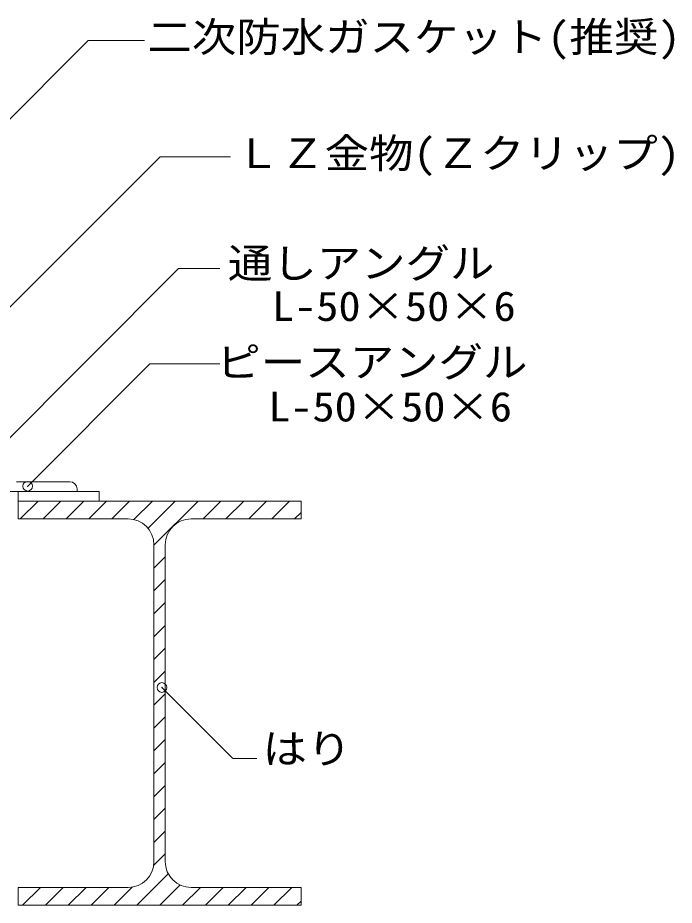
# Model space of a CAD drawing. Units: millimetres on the paper, enlarged 4 times, with parts at other scales. Extents: x -765 to 775, y -516 to 524.
# Drawn here: x -540.7 to -378.2, y -305.4 to -85.8 of the extents above; entities that cross this region are included whole.
import ezdxf
from ezdxf.enums import TextEntityAlignment as Align

# ---------------------------------------------------------------- set-up
doc = ezdxf.new("R2010")
doc.units = ezdxf.units.MM
doc.header["$LTSCALE"] = 4
doc.header["$PDMODE"] = 32
doc.header["$PDSIZE"] = 2.4
for name, color, linetype, lineweight in [('0-1_躯体', 7, 'Continuous', 18), ('0-3_鋼材', 3, 'Continuous', 18), ('0-9_部材名・寸法', 7, 'Continuous', 18)]:
    doc.layers.add(name, color=color, linetype=linetype, lineweight=lineweight)
doc.styles.add('ＭＳ ゴシック', font='')
doc.styles.get('ＭＳ ゴシック').set_extended_font_data('MS Gothic')

msp = doc.modelspace()

# ---------------------------------------------------------------- linework, layer by layer
at = {"layer": '0-1_躯体', "color": 3}
for p, q in [((-540.546, -205.371), (-540.546, -209.771)), ((-540.546, -205.371), (-470.546, -205.371)), ((-470.546, -205.371), (-470.546, -209.771)), ((-513.346, -209.771), (-540.546, -209.771)), ((-497.746, -209.771), (-470.546, -209.771)), ((-506.946, -294.571), (-506.946, -216.171)), ((-504.146, -294.571), (-504.146, -216.171)), ((-540.546, -300.971), (-540.546, -305.371)), ((-513.346, -300.971), (-540.546, -300.971)), ((-497.746, -300.971), (-470.546, -300.971)), ((-470.546, -300.971), (-470.546, -305.371)), ((-540.546, -305.371), (-470.546, -305.371))]:
    msp.add_line(p, q, dxfattribs=at)
at = {"layer": '0-1_躯体'}
for p, q in [((-540.03, -209.771), (-535.63, -205.371)), ((-534.373, -209.771), (-529.973, -205.371)), ((-528.716, -209.771), (-524.316, -205.371)), ((-523.059, -209.771), (-518.659, -205.371)), ((-517.402, -209.771), (-513.002, -205.371)), ((-511.909, -209.934), (-507.345, -205.371)), ((-508.412, -212.094), (-501.688, -205.371)), ((-506.946, -216.285), (-496.032, -205.371)), ((-494.775, -209.771), (-490.375, -205.371)), ((-489.118, -209.771), (-484.718, -205.371)), ((-483.461, -209.771), (-479.061, -205.371)), ((-477.804, -209.771), (-473.404, -205.371)), ((-472.148, -209.771), (-470.546, -208.169)), ((-506.946, -221.942), (-504.146, -219.142)), ((-506.946, -227.599), (-504.146, -224.799)), ((-506.946, -233.256), (-504.146, -230.456)), ((-506.946, -238.912), (-504.146, -236.112)), ((-506.946, -244.569), (-504.146, -241.769)), ((-506.946, -250.226), (-504.146, -247.426)), ((-506.946, -255.883), (-504.146, -253.083)), ((-506.946, -261.54), (-504.146, -258.74)), ((-506.946, -267.197), (-504.146, -264.397)), ((-506.946, -272.854), (-504.146, -270.054)), ((-506.946, -278.51), (-504.146, -275.71)), ((-506.946, -284.167), (-504.146, -281.367)), ((-506.946, -289.824), (-504.146, -287.024)), ((-507.022, -295.557), (-504.146, -292.681)), ((-511.179, -305.371), (-503.392, -297.584)), ((-505.522, -305.371), (-500.499, -300.348)), ((-539.463, -305.371), (-535.063, -300.971)), ((-533.807, -305.371), (-529.406, -300.971)), ((-528.15, -305.371), (-523.749, -300.971)), ((-522.493, -305.371), (-518.093, -300.971)), ((-516.836, -305.371), (-512.359, -300.894)), ((-499.865, -305.371), (-495.465, -300.971)), ((-494.208, -305.371), (-489.808, -300.971)), ((-488.551, -305.371), (-484.152, -300.971)), ((-482.895, -305.371), (-478.495, -300.971)), ((-477.238, -305.371), (-472.838, -300.971)), ((-471.581, -305.371), (-470.546, -304.336))]:
    msp.add_line(p, q, dxfattribs=at)
at = {"layer": '0-1_躯体', "color": 3}
for centre, start, end in [((-513.346, -216.171), 0, 90), ((-497.746, -216.171), 90, 180), ((-513.346, -294.571), 270, 0), ((-497.746, -294.571), 180, 270)]:
    msp.add_arc(centre, 6.4, start, end, dxfattribs=at)
at = {"layer": '0-3_鋼材'}
for p, q in [((-540.986, -200.571), (-527.786, -200.571)), ((-540.546, -202.971), (-520.546, -202.971)), ((-540.546, -205.371), (-540.546, -202.971))]:
    msp.add_line(p, q, dxfattribs=at)
for points in [[(-525.986, -202.371), (-525.986, -202.971), (-545.986, -202.971)], [(-540.546, -205.371), (-520.546, -205.371), (-520.546, -202.971)]]:
    msp.add_lwpolyline(points, dxfattribs=at)
msp.add_arc((-527.786, -202.371), 1.8, 0, 90, dxfattribs=at)
at = {"layer": '0-9_部材名・寸法'}
for p, q in [((-555.164, -123.34), (-523.228, -91.404)), ((-523.228, -91.404), (-509.256, -91.404)), ((-505.432, -120.168), (-548.582, -163.319)), ((-505.432, -120.168), (-488.028, -120.168)), ((-546.854, -193.799), (-500.862, -147.808)), ((-500.862, -147.808), (-490.643, -147.808)), ((-538.204, -201.677), (-507.958, -171.432)), ((-507.958, -171.432), (-490.643, -171.432)), ((-504.987, -251.489), (-487.436, -269.041)), ((-487.366, -269.041), (-481.455, -269.041))]:
    msp.add_line(p, q, dxfattribs=at)
for p in [(-538.204, -201.677), (-504.987, -251.489)]:
    msp.add_point(p, dxfattribs=at)

# ---------------------------------------------------------------- texts
at = {"layer": '0-9_部材名・寸法', "style": 'ＭＳ ゴシック', "width": 1.1}
for s, p in [('二次防水ガスケット(推奨)', (-508.575, -96.383)), ('ＬＺ金物(Ｚクリップ)', (-486.708, -125.178)), ('通しアングル', (-488.668, -152.369)), ('L-50×50×6', (-477.739, -162.993)), ('ピースアングル', (-491.504, -176.841)), ('L-50×50×6', (-478.683, -187.857)), ('はり', (-480.062, -272.497))]:
    msp.add_text(s, height=7.331, dxfattribs=at).set_placement(p, align=Align.BOTTOM_LEFT)

doc.saveas('drawing.dxf')
